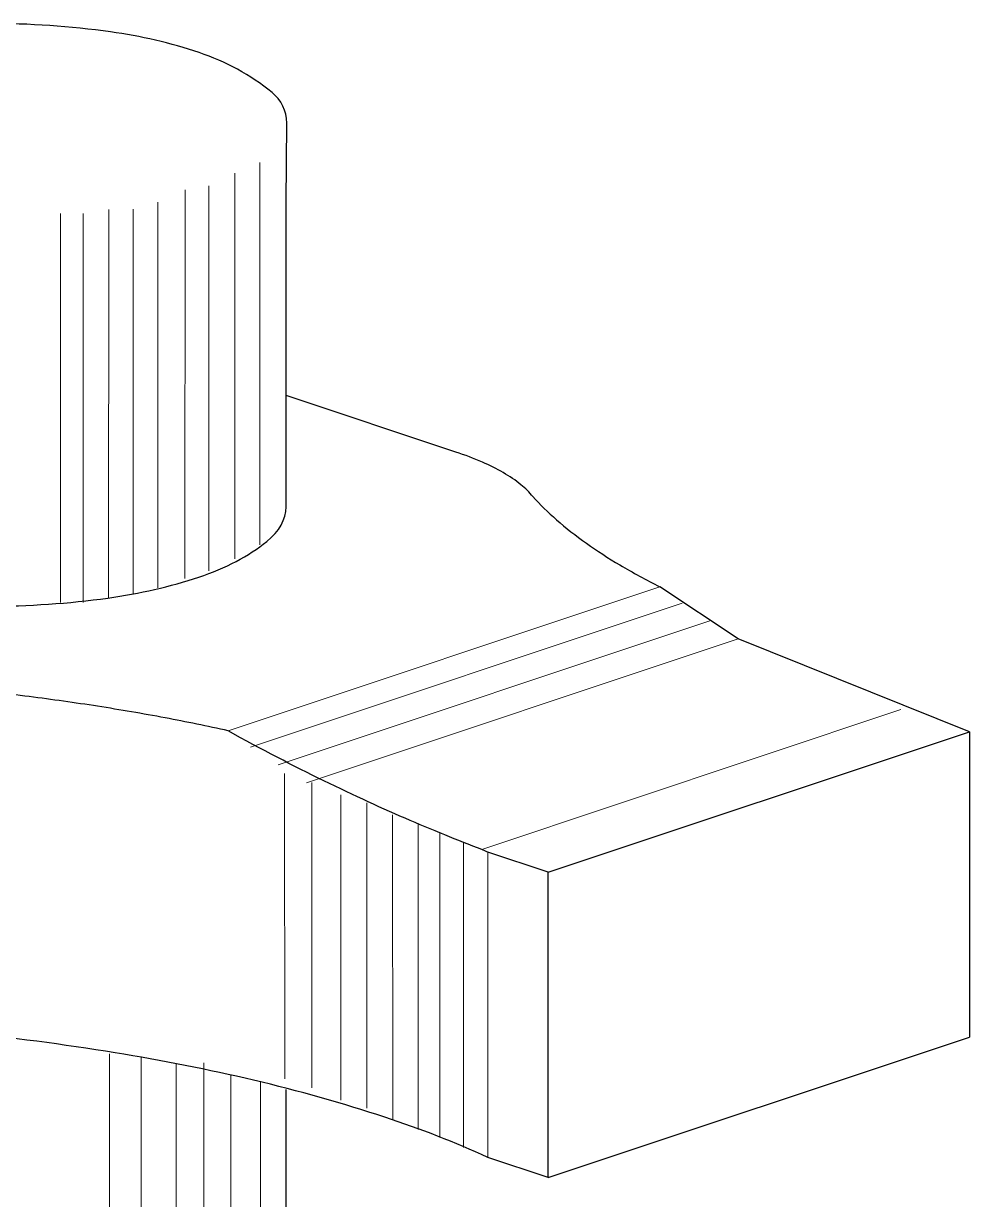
# Model space of a CAD drawing. Header units: inches. Extents: x 1693 to 10990, y 1878 to 5055.
# Drawn here: x 10331.03 to 10339.47, y 4503.21 to 4513.7 of the extents above; entities that cross this region are included whole.
import ezdxf

# ---------------------------------------------------------------- set-up
doc = ezdxf.new("R2010")
doc.units = ezdxf.units.IN
doc.linetypes.add('Elevado', pattern=[0.297656, 0.178594, -0.119063])
doc.layers.add('0.1', color=84, linetype='Continuous', lineweight=9)
doc.layers.add('CONDUCTOR LUMINARIAS', color=10, linetype='Elevado', lineweight=30)
doc.layers.add('0.2', color=2, linetype='Continuous')

# ---------------------------------------------------------------- blocks, each defined once
blk = doc.blocks.new('CONEC')
at = {"layer": '0.1'}
for p, q in [((53227.19322, 11784.46729, 0.1295), (53227.19327, 11784.66782, 0.41309)), ((53227.18015, 11784.45989, 0.1295), (53227.1802, 11784.66218, 0.41558)), ((53227.15403, 11784.44947, 0.1295), (53227.15408, 11784.65339, 0.41788)), ((53227.16656, 11784.45364, 0.1295), (53227.16661, 11784.6556, 0.41512)), ((53227.13974, 11784.44458, 0.1295), (53227.13979, 11784.64694, 0.41568)), ((53227.08869, 11784.43692, 0.1295), (53227.08874, 11784.64099, 0.4181)), ((53227.10061, 11784.43692, 0.1295), (53227.10066, 11784.64099, 0.4181)), ((53227.11398, 11784.43902, 0.1295), (53227.11403, 11784.64309, 0.4181)), ((53227.12686, 11784.44109, 0.1295), (53227.12691, 11784.64327, 0.41541)), ((53227.40313, 11784.44521, 0.07016), (53227.17672, 11784.36968, -0.03658)), ((53227.41487, 11784.4367, 0.07016), (53227.18846, 11784.36116, -0.03658)), ((53227.42933, 11784.42738, 0.07016), (53227.20292, 11784.35184, -0.03658)), ((53227.44412, 11784.4179, 0.07016), (53227.21771, 11784.34236, -0.03658)), ((53227.52955, 11784.38078, -0.02101), (53227.30972, 11784.30744, -0.12465)), ((53227.20635, 11784.18703, -0.35313), (53227.20631, 11784.34719, -0.12663)), ((53227.22063, 11784.18241, -0.35313), (53227.22059, 11784.34257, -0.12663)), ((53227.2358, 11784.17596, -0.35313), (53227.23576, 11784.33612, -0.12663)), ((53227.24945, 11784.17164, -0.35313), (53227.24941, 11784.3318, -0.12663)), ((53227.26296, 11784.16551, -0.35313), (53227.26292, 11784.32567, -0.12663)), ((53227.27634, 11784.1605, -0.35313), (53227.2763, 11784.32066, -0.12663)), ((53227.28776, 11784.15633, -0.35313), (53227.28772, 11784.31649, -0.12663)), ((53227.30016, 11784.15118, -0.35313), (53227.30012, 11784.31134, -0.12663)), ((53227.31284, 11784.14588, -0.35313), (53227.3128, 11784.30604, -0.12663)), ((53227.11435, 11783.64055), (53227.11435, 11784.20016)), ((53227.13106, 11783.64255), (53227.13106, 11784.19833)), ((53227.14932, 11783.64714), (53227.14932, 11784.19493)), ((53227.16394, 11783.6525), (53227.16394, 11784.19545)), ((53227.17801, 11783.65837), (53227.17801, 11784.18918)), ((53227.19367, 11783.66835), (53227.19367, 11784.18578))]:
    blk.add_line(p, q, dxfattribs=at)
at = {"layer": '0.2'}
for p, q in [((53227.20702, 11784.64675, 0.35524), (53227.20737, 11784.68845)), ((53227.20706, 11784.48712, 0.1295), (53227.20702, 11784.64675, 0.35524)), ((53227.29609, 11784.51587, 0.17012), (53227.20705, 11784.54553, 0.21209)), ((53227.44412, 11784.4179, 0.07016), (53227.40313, 11784.44521, 0.07016)), ((53227.56547, 11784.36919, -0.03741), (53227.44412, 11784.4179, 0.07016)), ((53227.34452, 11784.29548, -0.14158), (53227.56547, 11784.36919, -0.03741)), ((53227.56547, 11784.36919, -0.03741), (53227.56549, 11784.20904, -0.13393)), ((53227.34452, 11784.29548, -0.14158), (53227.3128, 11784.30604, -0.12663)), ((53227.34456, 11784.13533, -0.36806), (53227.34452, 11784.29548, -0.14158)), ((53227.34454, 11784.13533, -0.2381), (53227.56549, 11784.20904, -0.13393)), ((53227.20722, 11783.87046, -0.74259), (53227.20714, 11784.18156, -0.30263)), ((53227.34454, 11784.13533, -0.2381), (53227.31281, 11784.14589, -0.22315))]:
    blk.add_line(p, q, dxfattribs=at)
blk.add_lwpolyline([(53227.20737, 11784.68845, 0.226876), (53227.19967, 11784.70453, 0.089279), (53227.16155, 11784.72537, 0.046235), (53227.11502, 11784.73626, 0.034368), (53227.05094, 11784.74067, 0.034368)], format="xyb", dxfattribs=at)
at = {"layer": '0.2', "extrusion": (0.000206091, -0.816497, 0.57735), "flags": 128}
for points, elevation in [([(53230.30935, 6796.13492, 0.047017), (53230.30305, 6796.14572, 0.040812), (53230.29374, 6796.15669, 0.03512), (53230.28283, 6796.16617, 0.030385), (53230.2689, 6796.17538)], -9610.94874), ([(53230.30935, 6796.13492, 0.026564), (53230.32173, 6796.11383, 0.024563), (53230.33738, 6796.09251, 0.022598), (53230.35497, 6796.07274, 0.020751), (53230.37593, 6796.05296)], -9610.94874), ([(53229.86737, 6796.12563, 0.156851), (53229.8775, 6796.09412, 0.106617), (53229.91313, 6796.06184, 0.072341), (53229.96088, 6796.04282, 0.058752), (53230.02362, 6796.03542, 0.058752), (53230.08636, 6796.04282, 0.072341), (53230.1341, 6796.06184, 0.106617), (53230.16973, 6796.09412, 0.156851), (53230.17987, 6796.12563)], -9610.94874), ([(53230.1495, 6795.92223, 0.013067), (53230.11638, 6795.93395, 0.012426), (53230.08098, 6795.94448, 0.011901), (53230.0451, 6795.95329, 0.011481), (53230.00752, 6795.96066)], -9610.94874), ([(53230.28556, 6795.81194, 0.000627), (53230.28479, 6795.81255, 0.000625), (53230.28403, 6795.81316, 0.000624), (53230.28326, 6795.81376, 0.000622), (53230.28248, 6795.81437)], -9610.94874), ([(53230.28554, 6795.64067, 0.038346), (53230.2316, 6795.67723, 0.032607), (53230.16276, 6795.71081, 0.028566), (53230.09014, 6795.7358, 0.025885), (53230.0075, 6795.75451)], -9610.8737)]:
    blk.add_lwpolyline(points, format="xyb", dxfattribs=dict(at, elevation=elevation))
at = {"layer": '0.2', "extrusion": (0.000206091, -0.816497, 0.57735), "elevation": -9610.94874, "flags": 128}
blk.add_lwpolyline([(53230.28248, 6795.81437), (53230.28014, 6795.8159), (53230.27777, 6795.81746), (53230.27537, 6795.81906), (53230.27296, 6795.82069), (53230.27052, 6795.82234), (53230.26806, 6795.82403), (53230.26558, 6795.82576), (53230.26307, 6795.82751), (53230.26054, 6795.82929), (53230.25799, 6795.83111), (53230.25542, 6795.83296), (53230.25283, 6795.83484), (53230.25021, 6795.83675), (53230.24758, 6795.83869), (53230.24492, 6795.84067), (53230.24224, 6795.84267), (53230.23954, 6795.84471), (53230.23682, 6795.84678), (53230.23408, 6795.84889), (53230.23131, 6795.85102), (53230.22853, 6795.85319), (53230.22573, 6795.85539), (53230.2229, 6795.85763), (53230.22006, 6795.85989), (53230.2172, 6795.8622), (53230.21431, 6795.86453), (53230.21141, 6795.8669), (53230.20849, 6795.8693), (53230.20555, 6795.87174), (53230.20259, 6795.87422), (53230.19961, 6795.87673), (53230.19661, 6795.87927), (53230.19359, 6795.88186), (53230.19056, 6795.88448), (53230.1875, 6795.88713), (53230.18443, 6795.88983), (53230.18134, 6795.89256), (53230.17823, 6795.89534), (53230.17511, 6795.89815), (53230.17197, 6795.90101), (53230.16881, 6795.90391), (53230.16563, 6795.90685), (53230.16244, 6795.90983), (53230.15923, 6795.91286), (53230.156, 6795.91593), (53230.1495, 6795.92223)], dxfattribs=at)

msp = doc.modelspace()

# ---------------------------------------------------------------- block references
at = {"layer": 'CONDUCTOR LUMINARIAS', "xscale": 17.00470861429407, "yscale": 17.00470861429407, "zscale": 17.00470861429407}
msp.add_blockref('CONEC', (-894779.771, -195882.378, -0.291), dxfattribs=at)

doc.saveas('drawing.dxf')
